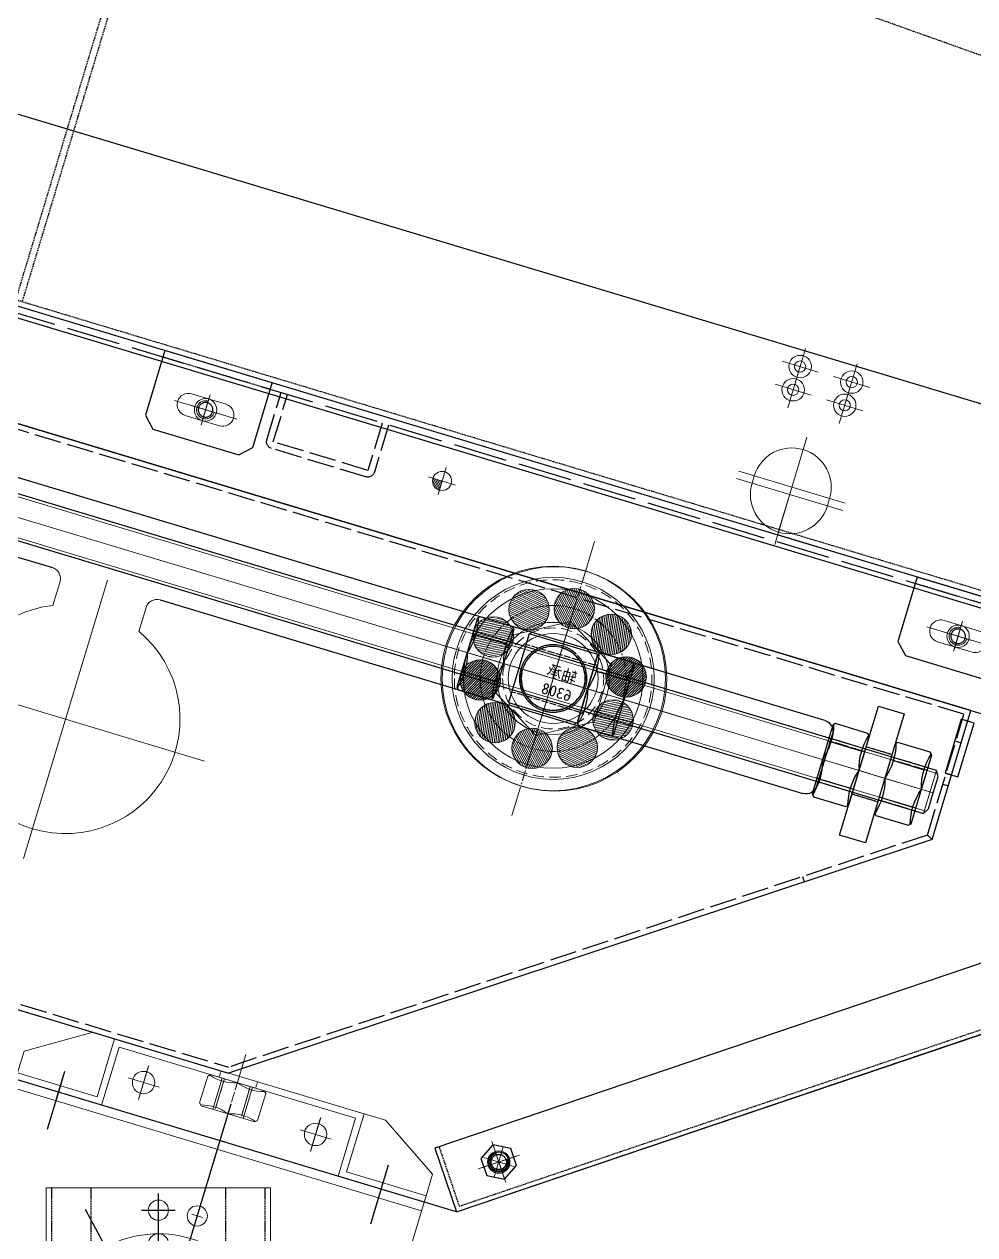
# Model space of a CAD drawing. Header units: millimetres. Extents: x 845401 to 948039, y 511594 to 550263.
# Drawn here: x 908958 to 909382, y 544612 to 545151 of the extents above; entities that cross this region are included whole.
import ezdxf

# ---------------------------------------------------------------- set-up
doc = ezdxf.new("R2010")
doc.units = ezdxf.units.MM
for name, pattern in [('ACAD_ISO02W100', [15, 12, -3]), ('CENTER', [0]), ('CENTER1', [28, 25, -1, 1, -1]), ('CENTER2', [28.575, 19.05, -3.175, 3.175, -3.175]), ('CENTERX2', [4, 2.5, -0.5, 0.5, -0.5]), ('DASHED', [0.75, 0.5, -0.25]), ('HIDDEN', [0.375, 0.25, -0.125])]:
    doc.linetypes.add(name, pattern=pattern)
for name, color, linetype in [('2细线层', 4, 'Continuous'), ('3中心线层', 1, 'CENTER'), ('4虚线层', 6, 'DASHED'), ('5剖面线层', 2, 'Continuous'), ('虚线', 4, 'ACAD_ISO02W100')]:
    doc.layers.add(name, color=color, linetype=linetype)
for name, color, linetype, lineweight in [('A-剖-0.10mm.......SECT-L01', 255, 'Continuous', 18), ('中心线', 1, 'CENTER', 9), ('粗实线', 7, 'Continuous', 30), ('细实线', 2, 'Continuous', 18)]:
    doc.layers.add(name, color=color, linetype=linetype, lineweight=lineweight)

# ---------------------------------------------------------------- blocks, each defined once
blk = doc.blocks.new('G$C56B2856F')
at = {"linetype": 'ByBlock', "lineweight": -2}
h = blk.add_hatch(dxfattribs=at)
h.set_pattern_fill('ANSI31', color=0, scale=0.2, style=0)
h.set_pattern_definition([(45, (-3782.49265, -49905.5814), (-0.449012806, 0.449012806), [])])
h.paths.add_polyline_path([(4.25, 0), (0, 0), (0, -4.25, 0.414214)])
at = {"color": 1, "linetype": 'CENTER', "lineweight": -2, "ltscale": 3}
for p, q in [((0, 6.25), (0, -6.25)), ((-6.25, 0), (6.25, 0))]:
    blk.add_line(p, q, dxfattribs=at)
at = {"color": 0, "linetype": 'ByBlock', "lineweight": -2}
blk.add_circle((0, 0), 4.25, dxfattribs=at)
blk = doc.blocks.new('G$C93B904BA')
at = {"color": 1, "linetype": 'CENTER', "lineweight": -2, "ltscale": 3}
for p, q in [((0, 7), (0, -7)), ((-7, 0), (7, 0))]:
    blk.add_line(p, q, dxfattribs=at)
at = {"color": 0, "linetype": 'ByBlock', "lineweight": -2}
blk.add_circle((0, 0), 5, dxfattribs=at)
blk = doc.blocks.new('A$C58936E23')
at = {"color": 0, "linetype": 'ByBlock', "lineweight": -2}
for p, q in [((560, 226.91), (560, 238)), ((600, 226.91), (600, 238))]:
    blk.add_line(p, q, dxfattribs=at)
for centre in [(420, 35), (500, 35)]:
    blk.add_circle(centre, 5, dxfattribs=at)
at = {"color": 0, "linetype": 'ByBlock'}
for centre, start, end in [((555, 238), 0, 90), ((605, 238), 90, 180)]:
    blk.add_arc(centre, 5, start, end, dxfattribs=at)
at = {"color": 0, "linetype": 'ByBlock', "lineweight": -2}
blk.add_arc((580, 180), 51, 113.0888, 66.9112, dxfattribs=at)
at = {"layer": '中心线', "color": 1, "linetype": 'CENTER2', "ltscale": 8}
for p, q in [((210, 335.77), (210, 324.23)), ((560, 335.77), (560, 324.23)), ((204.23, 330), (215.76, 330)), ((554.23, 330), (565.76, 330)), ((245.23, 260), (216.73, 260)), ((420, 27.75), (420, 42.25)), ((500, 27.75), (500, 42.25)), ((427.25, 35), (412.75, 35)), ((507.25, 35), (492.75, 35))]:
    blk.add_line(p, q, dxfattribs=at)
at = {"layer": '中心线', "color": 1, "linetype": 'CENTER2', "ltscale": 15}
for p, q in [((680, 260), (248, 260)), ((580, 115.26), (580, 244.74)), ((644.73, 180), (515.26, 180))]:
    blk.add_line(p, q, dxfattribs=at)
at = {"layer": '粗实线'}
for p, q in [((900, 345), (50, 345)), ((256, 277), (671, 277)), ((251, 248), (251, 272)), ((350, 20), (18.81, 255.92)), ((555, 243), (256, 243)), ((671, 243), (605, 243)), ((350, 20), (900, 20))]:
    blk.add_line(p, q, dxfattribs=at)
for points in [[(192, 294.99), (198, 294.99), (198, 269.99), (192, 269.99)], [(235, 290), (223, 290), (223, 230), (235, 230)]]:
    blk.add_lwpolyline(points, close=True, dxfattribs=at)
at = {"layer": '粗实线', "linetype": 'CENTER1'}
for centre in [(210, 330), (560, 330)]:
    blk.add_circle(centre, 3.25, dxfattribs=at)
at = {"layer": '粗实线'}
for centre, start, end in [((256, 272), 90, 180), ((256, 248), 180, 270)]:
    blk.add_arc(centre, 5, start, end, dxfattribs=at)
at = {"layer": '细实线', "linetype": 'CENTER1'}
for centre in [(210, 330), (560, 330)]:
    blk.add_arc(centre, 4, 180, 90, dxfattribs=at)
at = {"layer": '虚线', "linetype": 'DASHED', "ltscale": 0.5}
for p, q in [((223, 271), (235, 271)), ((223, 249), (235, 249))]:
    blk.add_line(p, q, dxfattribs=at)
at = {"color": 0, "linetype": 'ByBlock', "lineweight": -2, "extrusion": (0, 0, -1), "xscale": -1, "zscale": -1}
for name, p in [('G$C56B2856F', (-450, 330)), ('G$C93B904BA', (-338.34, 46.72))]:
    blk.add_blockref(name, p, dxfattribs=at)
blk = doc.blocks.new('6308zza')
h = blk.add_hatch()
h.set_pattern_fill('ANSI31', color=2, scale=0.25, style=0)
h.set_pattern_definition([(45, (-1872.5048, -2641.3872), (-0.561266, 0.561266), [])])
h.paths.add_polyline_path([(9, 32.5, 1), (-9, 32.5, 1)])
h = blk.add_hatch()
h.set_pattern_fill('ANSI31', color=2, scale=0.25, angle=36, style=0)
h.set_pattern_definition([(81, (37.6802, -3237.5578), (-0.78397762, 0.12416986), [])])
h.paths.add_polyline_path([(-28.1, 26.29, 1), (-10.1, 26.29, 1)])
h = blk.add_hatch()
h.set_pattern_fill('ANSI31', color=2, scale=0.25, angle=-36, style=0)
h.set_pattern_definition([(9, (-3067.45665, -1036.2964), (-0.12416986, 0.78397762), [])])
h.paths.add_polyline_path([(10.1, 26.29, 1), (28.1, 26.29, 1)])
h = blk.add_hatch()
h.set_pattern_fill('ANSI31', color=2, scale=0.25, angle=72, style=0)
h.set_pattern_definition([(117, (1933.4727, -2597.09144), (-0.70723643, -0.36035496), [])])
h.paths.add_polyline_path([(-39.91, 10.04, 1), (-21.91, 10.04, 1)])
h = blk.add_hatch()
h.set_pattern_fill('ANSI31', color=2, scale=0.25, angle=-72, style=0)
h.set_pattern_definition([(333, (-3090.7443, 964.6244), (0.36035496, 0.70723643), [])])
h.paths.add_polyline_path([(39.91, 10.04, 1), (21.91, 10.04, 1)])
h = blk.add_hatch()
h.set_pattern_fill('ANSI31', color=2, scale=0.25, angle=108, style=0)
h.set_pattern_definition([(153, (3090.7443, -964.6244), (-0.36035496, -0.70723643), [])])
h.paths.add_polyline_path([(-39.91, -10.04, 1), (-21.91, -10.04, 1)])
h = blk.add_hatch()
h.set_pattern_fill('ANSI31', color=2, scale=0.25, angle=-108, style=0)
h.set_pattern_definition([(297, (-1933.4727, 2597.09144), (0.70723643, 0.36035496), [])])
h.paths.add_polyline_path([(39.91, -10.04, 1), (21.91, -10.04, 1)])
h = blk.add_hatch()
h.set_pattern_fill('ANSI31', color=2, scale=0.25, angle=144, style=0)
h.set_pattern_definition([(189, (3067.45665, 1036.2964), (0.12416986, -0.78397762), [])])
h.paths.add_polyline_path([(-10.1, -26.29, 1), (-28.1, -26.29, 1)])
h = blk.add_hatch()
h.set_pattern_fill('ANSI31', color=2, scale=0.25, angle=-144, style=0)
h.set_pattern_definition([(261, (-37.6802, 3237.5578), (0.78397762, -0.12416986), [])])
h.paths.add_polyline_path([(28.1, -26.29, 1), (10.1, -26.29, 1)])
h = blk.add_hatch()
h.set_pattern_fill('ANSI31', color=2, scale=0.25, angle=180, style=0)
h.set_pattern_definition([(225, (1872.5048, 2641.3872), (0.561266, -0.561266), [])])
h.paths.add_polyline_path([(9, -32.5, 1), (-9, -32.5, 1)])
at = {"color": 1, "linetype": 'CENTER2', "ltscale": 0.25}
for p, q in [((0, 50), (0, -50)), ((-50, 0), (50, 0))]:
    blk.add_line(p, q, dxfattribs=at)
at = {"color": 2}
for centre, radius in [((0, 0), 45), ((0, 0), 40), ((0, 32.5), 9), ((-19.1, 26.29), 9), ((19.1, 26.29), 9), ((0, 0), 25), ((-30.91, 10.04), 9), ((0, 0), 20), ((30.91, 10.04), 9), ((-30.91, -10.04), 9), ((30.91, -10.04), 9), ((-19.1, -26.29), 9), ((19.1, -26.29), 9), ((0, -32.5), 9)]:
    blk.add_circle(centre, radius, dxfattribs=at)
at = {"color": 1, "linetype": 'CENTER2', "ltscale": 0.25}
blk.add_circle((0, 0), 32.5, dxfattribs=at)
at = {"color": 3, "insert": (-10.02, 5.53), "char_height": 5, "width": 23.1038, "attachment_point": 1}
blk.add_mtext('{\\fSimSun|b0|i0|c134|p54;轴承}6308', dxfattribs=at)
blk = doc.blocks.new('NLZT2015-6-5LM43T56')
at = {"color": 1, "linetype": 'CENTERX2'}
for p, q in [((0, -30), (0, 30)), ((-30, 0), (30, 0))]:
    blk.add_line(p, q, dxfattribs=at)
at = {"color": 0}
blk.add_lwpolyline([(-13.28, 23), (-26.56, 0), (-13.28, -23), (13.28, -23), (26.56, 0), (13.28, 23)], close=True, dxfattribs=at)
at = {"layer": '粗实线'}
blk.add_circle((0, 0), 14.25, dxfattribs=at)
at = {"layer": '细实线'}
blk.add_arc((0, 0), 15, 90, 0, dxfattribs=at)
blk = doc.blocks.new('nlzt2015-6-3rty66u')
at = {"color": 1, "linetype": 'CENTERX2'}
for p, q in [((0, 25), (0, -25)), ((-25, 0), (25, 0))]:
    blk.add_line(p, q, dxfattribs=at)
at = {"layer": '粗实线'}
blk.add_lwpolyline([(-16, 16), (16, 16), (16, -16), (-16, -16)], close=True, dxfattribs=at)
at = {"layer": '虚线', "ltscale": 0.25}
for p, q in [((-11, 16), (-11, -16)), ((11, 16), (11, -16))]:
    blk.add_line(p, q, dxfattribs=at)
at = {"layer": '虚线', "linetype": 'DASHED', "ltscale": 0.25}
blk.add_circle((0, 0), 15, dxfattribs=at)
blk.add_arc((0, 0), 14.25, 0, 270, dxfattribs=at)
blk = doc.blocks.new('gzsf123wwe')
at = {"color": 1, "linetype": 'CENTER2'}
for p, q in [((0, 75.75), (0, -51.75)), ((0, 29.5), (0, -5.5)), ((-63.75, 12), (63.75, 12)), ((-20.5, 12), (20.5, 12))]:
    blk.add_line(p, q, dxfattribs=at)
for radius in [50, 20]:
    blk.add_circle((0, 12), radius)
at = {"color": 4, "linetype": 'HIDDEN', "ltscale": 20}
for radius in [44, 22.5, 15, 14.25]:
    blk.add_circle((0, 12), radius, dxfattribs=at)
blk.add_blockref('6308zza', (0, 12))
at = {"color": 0, "rotation": 90}
for name in ['NLZT2015-6-5LM43T56', 'nlzt2015-6-3rty66u']:
    blk.add_blockref(name, (0, 12), dxfattribs=at)
blk = doc.blocks.new('M20XA')
at = {"layer": '中心线', "ltscale": 5}
blk.add_line((0, 12.38), (0, -12.71), dxfattribs=at)
at = {"layer": '粗实线', "color": 2}
for p, q in [((-8.66, -8.05), (-8.66, 6.22)), ((8.66, -8.05), (8.66, 6.22))]:
    blk.add_line(p, q, dxfattribs=at)
blk.add_lwpolyline([(-16, 7.58), (16, 7.58), (17, 6.58), (17, -8.42), (16, -9.42), (-16, -9.42), (-17, -8.42), (-17, 6.58)], close=True, dxfattribs=at)
for centre, start, end in [((-8.59, 33.99), 253.9372, 288.0244), ((8.59, 33.99), 251.9756, 286.0628), ((-8.59, -35.83), 71.9756, 106.0628), ((8.59, -35.83), 73.9372, 108.0244)]:
    blk.add_arc(centre, 27.77, start, end, dxfattribs=at)
at = {"layer": '虚线', "ltscale": 0.5}
for p, q in [((-8.75, 7.58), (-8.75, -9.42)), ((8.75, 7.58), (8.75, -9.42))]:
    blk.add_line(p, q, dxfattribs=at)
for points in [[(-10, -9.42), (-10, 7.58)], [(10, 7.58), (10, -9.42)]]:
    blk.add_lwpolyline(points, dxfattribs=at)
blk = doc.blocks.new('G$CD5F4420C')
at = {"color": 0, "linetype": 'ByBlock', "lineweight": -2}
for p, q in [((1.5, 20), (1.5, 0)), ((523.5, 0), (523.5, 20))]:
    blk.add_line(p, q, dxfattribs=at)
at = {"layer": '中心线', "ltscale": 10}
blk.add_line((525, 10), (0, 10), dxfattribs=at)
at = {"layer": '粗实线'}
blk.add_lwpolyline([(0, 10), (0, 17.5), (1.5, 20), (523.5, 20), (525, 17.5), (525, 2.5), (523.5, 0), (1.5, 0), (0, 2.5), (0, 10)], dxfattribs=at)
at = {"layer": '细实线', "ltscale": 10}
for p, q in [((0.75, 18.75), (524.25, 18.75)), ((0.75, 1.25), (524.25, 1.25))]:
    blk.add_line(p, q, dxfattribs=at)
blk = doc.blocks.new('G$CA2CF0012')
at = {"rotation": 89.99999999999999}
for p in [(13.08, 17), (42.08, 17), (151.34, 17), (207.34, 17), (510.08, 17)]:
    blk.add_blockref('M20XA', p, dxfattribs=at)
at = {"color": 0, "linetype": 'ByBlock', "lineweight": -2}
blk.add_blockref('G$CD5F4420C', (0, 7), dxfattribs=at)
blk = doc.blocks.new('A$C3BF44A2F')
at = {"layer": '粗实线'}
for p, q in [((200, 245), (200, 305)), ((200, 305), (200, 305)), ((200, 305), (870, 305)), ((200, 245), (470, 55)), ((870, 55), (470, 55))]:
    blk.add_line(p, q, dxfattribs=at)
at = {"layer": '虚线'}
for p, q in [((202.5, 302.5), (867.5, 302.5)), ((202.5, 246.3), (202.5, 302.5)), ((202.5, 290), (200, 290)), ((202.5, 275), (200, 275)), ((202.5, 270), (200, 270)), ((202.5, 246.3), (200, 245)), ((202.5, 246.3), (470.79, 57.5)), ((250.51, 212.51), (249.07, 210.47)), ((867.5, 57.5), (470.78, 57.5))]:
    blk.add_line(p, q, dxfattribs=at)
blk = doc.blocks.new('M8LMDS')
at = {"layer": '中心线', "ltscale": 2.5}
for p, q in [((0, 9.69), (0, -9.69)), ((-9.69, 0), (9.69, 0))]:
    blk.add_line(p, q, dxfattribs=at)
at = {"layer": '虚线', "color": 2}
blk.add_lwpolyline([(-4.04, 7), (-8.08, 0), (-4.04, -7), (4.04, -7), (8.08, 0), (4.04, 7)], close=True, dxfattribs=at)
at = {"layer": '虚线', "color": 2, "ltscale": 10}
blk.add_circle((0, 0), 3.4, dxfattribs=at)
blk.add_arc((0, 0), 4, 0, 270, dxfattribs=at)
blk = doc.blocks.new('G$C99142C59')
at = {"layer": '中心线', "color": 1, "linetype": 'CENTER2', "ltscale": 5}
for p, q in [((0, -8), (0, 8)), ((-8, 0), (8, 0))]:
    blk.add_line(p, q, dxfattribs=at)
at = {"layer": '粗实线'}
blk.add_circle((0, 0), 4.5, dxfattribs=at)
blk.add_blockref('M8LMDS', (0, 0))
blk = doc.blocks.new('G$CC7797B18')
at = {"color": 0, "linetype": 'ByBlock', "lineweight": -2, "xscale": -1, "rotation": 270}
blk.add_blockref('G$C99142C59', (0, 0), dxfattribs=at)
blk = doc.blocks.new('A$C38D108FB')
at = {"layer": '粗实线'}
blk.add_lwpolyline([(0, 325), (30, 325), (30, 25), (0, 25)], close=True, dxfattribs=at)
at = {"layer": '虚线', "linetype": 'DASHED'}
blk.add_lwpolyline([(0, 323), (28, 323), (28, 27), (0, 27)], dxfattribs=at)
at = {"color": 0, "linetype": 'ByBlock', "lineweight": -2, "rotation": 90}
blk.add_blockref('G$CC7797B18', (15, 300), dxfattribs=at)
at = {"color": 0, "linetype": 'ByBlock', "lineweight": -2, "xscale": -1, "rotation": 90}
blk.add_blockref('G$CC7797B18', (15, 50), dxfattribs=at)
blk = doc.blocks.new('A$C13691031')
at = {"layer": '虚线'}
for p, q in [((5, 40), (5, 18)), ((8, 40), (8, 18)), ((52, 18), (52, 40)), ((55, 18), (55, 40)), ((8, 18), (52, 18)), ((8, 15), (52, 15))]:
    blk.add_line(p, q, dxfattribs=at)
for centre, start, end in [((8, 18), 180, 270), ((52, 18), 270, 0)]:
    blk.add_arc(centre, 3, start, end, dxfattribs=at)
blk = doc.blocks.new('A$C66F509CB')
at = {"layer": '粗实线'}
for p, q in [((1120, 92), (107, 92)), ((580, 42), (1115, 42))]:
    blk.add_line(p, q, dxfattribs=at)
at = {"layer": '虚线', "ltscale": 2}
blk.add_line((1104.74, 89), (10.26, 89), dxfattribs=at)
at = {"color": 0, "linetype": 'ByBlock', "lineweight": -2, "extrusion": (-5.91646e-31, 1.47911e-31, -1), "zscale": -1}
for name, p in [('G$C93B904BA', (-700, 72)), ('G$C56B2856F', (-810, 72)), ('G$C93B904BA', (-1050, 72))]:
    blk.add_blockref(name, p, dxfattribs=at)
at = {"layer": '虚线', "ltscale": 2, "extrusion": (-5.91646e-31, 1.47911e-31, -1), "zscale": -1}
blk.add_blockref('A$C13691031', (-785, 49), dxfattribs=at)
blk = doc.blocks.new('ew323')
at = {"color": 2, "linetype": 'HIDDEN', "ltscale": 10}
for p, q in [((-1.46, 60.5), (-1.46, 46)), ((10.54, 60.5), (10.54, 46))]:
    blk.add_line(p, q, dxfattribs=at)
at = {"color": 1, "linetype": 'CENTER2', "ltscale": 0.25}
blk.add_line((4.54, 63.3), (4.54, 41.92), dxfattribs=at)
at = {"color": 2}
for p, q in [((-1.46, 47.25), (-1.46, 59.24)), ((10.54, 47.25), (10.54, 59.24))]:
    blk.add_line(p, q, dxfattribs=at)
blk.add_lwpolyline([(-7.96, 60.5), (17.04, 60.5), (18.04, 59.5), (18.04, 47), (17.04, 46), (-7.96, 46), (-8.96, 47), (-8.96, 59.5)], close=True, dxfattribs=at)
blk.add_lwpolyline([(-2.46, 46), (-2.46, 60.5), (11.54, 60.5), (11.54, 46)], dxfattribs=at)
for centre, start, end in [((-2.26, 78.34), 251.7208, 290.8675), ((11.34, 78.34), 249.1325, 288.2792), ((-2.26, 28.16), 69.1325, 108.2792), ((11.34, 28.16), 71.7208, 110.8675)]:
    blk.add_arc(centre, 19.09, start, end, dxfattribs=at)
blk = doc.blocks.new('A$C58470C7F')
at = {"color": 1, "linetype": 'CENTER', "lineweight": -2, "ltscale": 3}
blk.add_line((85, 24.11), (85, 40.11), dxfattribs=at)
at = {"color": 0, "linetype": 'ByBlock', "lineweight": -2}
for p, q in [((17, 30), (-10, 13)), ((17, 30), (27, 30)), ((143, 30), (27, 30)), ((27, 30), (27, 3)), ((30, 0), (30, 27)), ((30, 27), (140, 27)), ((140, 27), (140, 0)), ((143, 3), (143, 30)), ((143, 30), (153, 30)), ((153, 30), (180, 13)), ((-10, 3), (-10, 13)), ((180, 13), (180, 3)), ((27, 3), (-10, 3)), ((-10, 3), (-10, 0)), ((-10, 0), (30, 0)), ((140, 0), (180, 0)), ((180, 3), (143, 3)), ((180, 0), (180, 3))]:
    blk.add_line(p, q, dxfattribs=at)
at = {"color": 4, "linetype": 'DASHED', "lineweight": -2}
for p, q in [((76.5, 30), (76.5, 27)), ((93.5, 30), (93.5, 27))]:
    blk.add_line(p, q, dxfattribs=at)
at = {"color": 1, "linetype": 'CENTER', "lineweight": -2}
for p, q in [((45, 22.91), (45, 7.09)), ((125, 22.91), (125, 7.09)), ((37.75, 15), (52.25, 15)), ((117.75, 15), (132.25, 15)), ((10, 6.43), (10, -5.07)), ((160, 6.43), (160, -5.07))]:
    blk.add_line(p, q, dxfattribs=at)
at = {"color": 0, "linetype": 'ByBlock', "lineweight": -2}
blk.add_lwpolyline([(30, 27), (140, 27), (140, 0), (30, 0)], close=True, dxfattribs=at)
for centre in [(45, 15), (125, 15)]:
    blk.add_circle(centre, 5, dxfattribs=at)
at = {"xscale": -1}
blk.add_blockref('ew323', (89.54, -33.5), dxfattribs=at)
blk = doc.blocks.new('A$C36980DBC')
for p, q in [((0, 127.1), (190, 127.1)), ((0, 78.91), (0, 127.1)), ((190, 78.91), (190, 127.1)), ((0, 123.1), (190, 123.1)), ((92.5, 92.1), (97.5, 92.1)), ((95, 89.6), (95, 94.6)), ((1.16, 75.71), (48.5, 18.9)), ((188.84, 75.71), (141.5, 18.9)), ((95, 29.6), (95, 34.6)), ((92.5, 32.1), (97.5, 32.1)), ((137.66, 17.1), (52.34, 17.1))]:
    blk.add_line(p, q)
for centre in [(95, 92.1), (95, 32.1)]:
    blk.add_circle(centre, 4.5)
for centre, radius, start, end in [((95, 32.1), 49.5, 45, 135), ((5, 78.91), 5, 180, 219.8056), ((185, 78.91), 5, 320.1944, 0), ((95, 32.1), 40.5, 45, 135), ((63.18, 63.92), 4.5, 135, 315), ((126.82, 63.92), 4.5, 225, 45), ((52.34, 22.1), 5, 219.8056, 270), ((137.66, 22.1), 5, 270, 320.1944)]:
    blk.add_arc(centre, radius, start, end)
at = {"layer": '2细线层'}
for p, q in [((0, 78.91), (0, 77.1)), ((1.16, 75.71), (0, 77.1)), ((188.84, 75.71), (190, 77.1)), ((190, 78.91), (190, 77.1)), ((50, 17.1), (48.5, 18.9)), ((52.34, 17.1), (50, 17.1)), ((137.66, 17.1), (140, 17.1)), ((140, 17.1), (141.5, 18.9))]:
    blk.add_line(p, q, dxfattribs=at)
at = {"layer": '3中心线层'}
for p, q in [((95, 0), (95, 144.32)), ((20, 109.92), (20, 136.84)), ((170, 110.99), (170, 138.46)), ((95, 32.1), (46.54, 80.56)), ((95, 32.1), (143.46, 80.56))]:
    blk.add_line(p, q, dxfattribs=at)
blk.add_arc((95, 32.1), 45, 25.7018, 154.2982, dxfattribs=at)
blk = doc.blocks.new('G$CE69F587C')
at = {"linetype": 'ByBlock', "lineweight": -2}
h = blk.add_hatch(color=2, dxfattribs=at)
h.paths.add_polyline_path([(2.5, 4.77), (2.5, -3.73), (11, -3.73)])
h.paths.add_polyline_path([(89, -3.73), (97.5, -3.73), (97.5, 4.77)])
for p, q in [((0, -13.73, 6.49), (0, 361.92, 6.49)), ((100, 361.92, 6.49), (0, 361.92, 6.49)), ((100, -13.73, 6.49), (100, 361.92, 6.49)), ((100, -3.73, 6.49), (0, -3.73, 6.49)), ((100, -13.73, 6.49), (0, -13.73, 6.49))]:
    blk.add_line(p, q)
for centre in [(50, 351.92, 6.49), (50, 336.92, 6.49), (50, 291.92, 6.49), (50, 236.27, 6.49), (50, 136.27, 6.49), (20, 51.27, 6.49), (80, 51.27, 6.49)]:
    blk.add_circle(centre, 4.5)
at = {"layer": '3中心线层'}
for p, q in [((50, 344.42, 6.49), (50, 359.42, 6.49)), ((42.5, 351.92, 6.49), (57.5, 351.92, 6.49)), ((50, 329.42, 6.49), (50, 344.42, 6.49)), ((42.5, 336.92, 6.49), (57.5, 336.92, 6.49)), ((50, 284.42, 6.49), (50, 299.42, 6.49)), ((42.5, 291.92, 6.49), (57.5, 291.92, 6.49)), ((50, 246.47, 6.49), (50, 226.07, 6.49)), ((39.8, 236.27, 6.49), (60.2, 236.27, 6.49)), ((50, 146.47, 6.49), (50, 126.07, 6.49)), ((39.8, 136.27, 6.49), (60.2, 136.27, 6.49)), ((20, 67.77, 6.49), (20, 34.77, 6.49)), ((80, 67.77, 6.49), (80, 34.77, 6.49)), ((3.5, 51.27, 6.49), (36.5, 51.27, 6.49)), ((63.5, 51.27, 6.49), (96.5, 51.27, 6.49)), ((50, -22.1, 6.49), (50, 4.1, 6.49))]:
    blk.add_line(p, q, dxfattribs=at)
at = {"layer": '4虚线层'}
for p, q in [((2.5, -3.73, 6.49), (2.5, 361.92, 6.49)), ((20, -3.73, 6.49), (20, 361.92, 6.49)), ((80, -3.73, 6.49), (80, 361.92, 6.49)), ((97.5, -3.73, 6.49), (97.5, 361.92, 6.49)), ((42, -3.73, 6.49), (42, -13.73, 6.49)), ((43, -3.73, 6.49), (43, -13.73, 6.49)), ((57, -3.73, 6.49), (57, -13.73, 6.49)), ((58, -3.73, 6.49), (58, -13.73, 6.49))]:
    blk.add_line(p, q, dxfattribs=at)
at = {"layer": '5剖面线层'}
for p, q in [((11, -3.73, 6.49), (2.5, 4.77, 6.49)), ((89, -3.73, 6.49), (97.5, 4.77, 6.49))]:
    blk.add_line(p, q, dxfattribs=at)
blk = doc.blocks.new('A$C5FC54899')
at = {"color": 1, "linetype": 'CENTER', "lineweight": -2, "ltscale": 3}
for p, q in [((14.5, 13), (14.5, 0)), ((0, 6.5), (29, 6.5))]:
    blk.add_line(p, q, dxfattribs=at)
at = {"color": 0, "linetype": 'ByBlock', "lineweight": -2}
blk.add_lwpolyline([(6.5, 1.5), (22.5, 1.5, 0.414214), (27.5, 6.5, 0.414214), (22.5, 11.5), (6.5, 11.5, 0.414214), (1.5, 6.5, 0.414214)], format="xyb", close=True, dxfattribs=at)
blk = doc.blocks.new('A$C4D7926B7')
at = {"layer": '粗实线'}
blk.add_lwpolyline([(5, -5), (5, -5), (0, 0), (0, 30), (50, 30), (50, 0), (45, -5), (5, -5)], dxfattribs=at)
at = {"layer": '虚线', "color": 4, "linetype": 'DASHED'}
blk.add_line((0, 27), (50, 27), dxfattribs=at)
at = {"color": 0, "linetype": 'ByBlock', "lineweight": -2}
blk.add_blockref('A$C5FC54899', (10.5, 3.5), dxfattribs=at)
blk = doc.blocks.new('G$CAE280B22')
at = {"color": 1}
for p, q in [((24.76, 49.84), (24.76, 0)), ((0, 26.62), (49.52, 26.62)), ((0, 23.22), (49.52, 23.22))]:
    blk.add_line(p, q, dxfattribs=at)
blk.add_lwpolyline([(24.76, 5.72), (24.76, 5.72, 0.414214), (42.26, 23.22), (42.26, 26.62, 0.414214), (24.76, 44.12), (24.76, 44.12, 0.414214), (7.26, 26.62), (7.26, 23.22, 0.414214)], format="xyb", close=True)
blk = doc.blocks.new('G$C397DBCB9')
at = {"color": 1}
blk.add_blockref('G$CAE280B22', (-24.76, -21.31), dxfattribs=at)
blk = doc.blocks.new('G$CD2AE9158')
at = {"layer": 'A-剖-0.10mm.......SECT-L01'}
for radius in [5, 2.5]:
    blk.add_circle((8.42, 8.42), radius, dxfattribs=at)
at = {"layer": '中心线'}
for p, q in [((8.42, 16.84), (8.42, 0)), ((16.84, 8.42), (0, 8.42))]:
    blk.add_line(p, q, dxfattribs=at)
blk = doc.blocks.new('A$C9ad8a6fd')
for p, q in [((914.51, 86.68, 0.13), (920.28, 105.83, 0.13)), ((1201.72, 0, 0.13), (914.51, 86.68, 0.13))]:
    blk.add_line(p, q)
at = {"layer": '粗实线'}
for p, q in [((1201.72, 85.64, 0.13), (23.64, 440.36, 0.13)), ((1201.72, 0.01, 0.13), (0, 361.84, 0.13))]:
    blk.add_line(p, q, dxfattribs=at)
at = {"layer": '虚线', "color": 4, "linetype": 'DASHED'}
for p, q in [((1201.72, 230.01, 0.13), (80.73, 629.95, 0.13)), ((575.4, 191.73, 0.13), (651.46, 444.35, 0.13)), ((578.27, 190.86, 0.13), (654.29, 443.34, 0.13)), ((1201.72, 2.62, 0.13), (0.72, 364.24, 0.13))]:
    blk.add_line(p, q, dxfattribs=at)
at = {"color": 0, "linetype": 'ByBlock', "lineweight": -2, "xscale": -1, "rotation": 343.2429770538912}
for p in [(680.79, 125.53, 0.13), (1015.93, 24.62, 0.13)]:
    blk.add_blockref('A$C4D7926B7', p, dxfattribs=at)
at = {"color": 2, "rotation": 343.2426103827758}
blk.add_blockref('G$C397DBCB9', (919.34, 102.72, 0.13), dxfattribs=at)
at = {"layer": 'A-剖-0.10mm.......SECT-L01', "rotation": 253.2426103827758}
for p in [(918.89, 172.06, 0.13), (941.87, 165.14, 0.13), (915.77, 161.72, 0.13), (938.75, 154.8, 0.13)]:
    blk.add_blockref('G$CD2AE9158', p, dxfattribs=at)
blk = doc.blocks.new('A$C971b1a5d')
at = {"color": 0, "linetype": 'ByBlock', "lineweight": -2}
blk.add_circle((968.77, 675.38, 0), 50, dxfattribs=at)
blk.add_blockref('A$C9ad8a6fd', (153.65, 653, -0.13), dxfattribs=at)
at = {"rotation": 343.242786161542}
blk.add_blockref('A$C66F509CB', (122.35, 928.19, 0), dxfattribs=at)
at = {"linetype": 'CENTER', "lineweight": -2, "xscale": -1, "rotation": 343.242786161542}
blk.add_blockref('A$C58936E23', (1254.46, 317.87, 0), dxfattribs=at)
at = {"color": 0, "linetype": 'ByBlock', "lineweight": -2, "xscale": -1}
for name, p, rotation in [('A$C3BF44A2F', (1257.81, 311.63, 0), 343.242786161542), ('G$CA2CF0012', (1132.54, 608.36, 0), 343.242786161542), ('A$C38D108FB', (1223.3, 570.58, 0), 108.7066609854381), ('A$C58470C7F', (901.15, 445.14, 0), 343.242786161542)]:
    blk.add_blockref(name, p, dxfattribs=dict(at, rotation=rotation))
at = {"xscale": -1, "rotation": 343.242786161542}
blk.add_blockref('gzsf123wwe', (964.73, 664.11, 0), dxfattribs=at)
at = {"color": 0, "linetype": 'ByBlock', "lineweight": -2, "rotation": 343.2427861614689}
blk.add_blockref('A$C36980DBC', (692.15, 375.33, 0), dxfattribs=at)
blk.add_blockref('G$CE69F587C', (742.37, 86.76, -6.49))

msp = doc.modelspace()

# ---------------------------------------------------------------- block references
at = {"layer": 'A-剖-0.10mm.......SECT-L01'}
msp.add_blockref('A$C971b1a5d', (908225.82, 544183.81, -0.75), dxfattribs=at)

doc.saveas('drawing.dxf')
